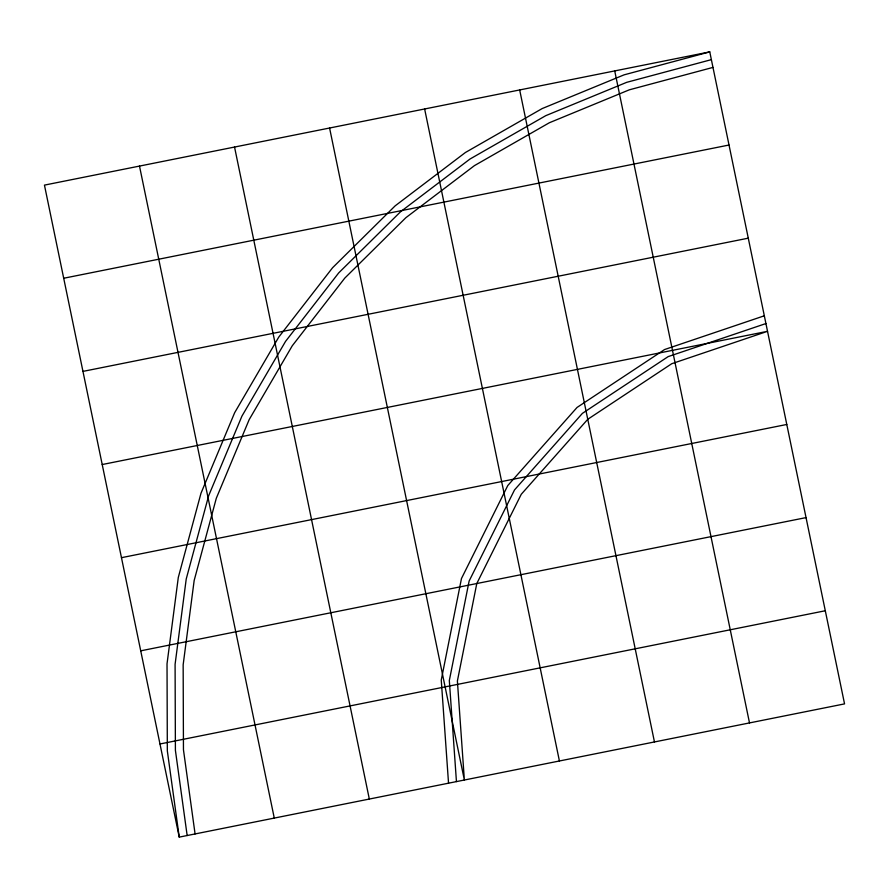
<?xml version="1.0" encoding="UTF-8"?>
<svg xmlns="http://www.w3.org/2000/svg" width="889" height="889" viewBox="0 0 889 889"><rect width="100%" height="100%" fill="white"/><g stroke="black" fill="none" stroke-linecap="round" stroke-linejoin="round"><path stroke-width="1.33" d="M764.318 315.795L664.561 349.544L577.061 407.44L507.786 485.538L461.469 578.517L441.255 680.041L448.534 783.198M765.929 323.552L668.15 356.622L582.406 413.363L514.531 489.906L469.136 581.028L449.323 680.518L456.446 781.609M709.766 51.884L624.078 74.854L542.157 108.58L465.414 152.497L395.161 205.848L332.597 267.722L278.79 337.053L234.674 412.674L200.981 493.262L178.3 577.461L167.021 663.827L167.332 750.872L179.234 837.116L844.55 703.888L709.766 51.884L44.45 185.112L179.234 837.116M711.367 59.641L626.701 82.333L545.757 115.67L469.937 159.064L400.517 211.782L338.698 272.912L285.525 341.42L241.93 416.13L208.637 495.773L186.234 578.972L175.089 664.305L175.4 750.316L187.157 835.527M712.967 67.408L629.323 89.822L549.358 122.749L474.448 165.621L405.862 217.705L344.788 278.101L292.259 345.788L249.187 419.597L216.305 498.273L194.169 580.473L183.156 664.783L183.456 749.76L195.08 833.949M63.708 278.246L729.013 145.029M82.966 371.391L748.271 238.174M102.213 464.536L767.529 331.319L671.751 363.712L587.762 419.297L521.265 494.273L476.793 583.528L457.391 680.996L464.369 780.02L329.586 128.016M121.471 557.681L786.787 424.464M140.729 650.826L806.034 517.609M159.987 743.971L825.292 610.754M614.721 70.909L749.505 722.924M519.676 89.945L654.46 741.959M424.631 108.98L559.414 760.984M234.54 147.041L369.324 799.055M139.495 166.076L274.279 818.091"/></g></svg>
